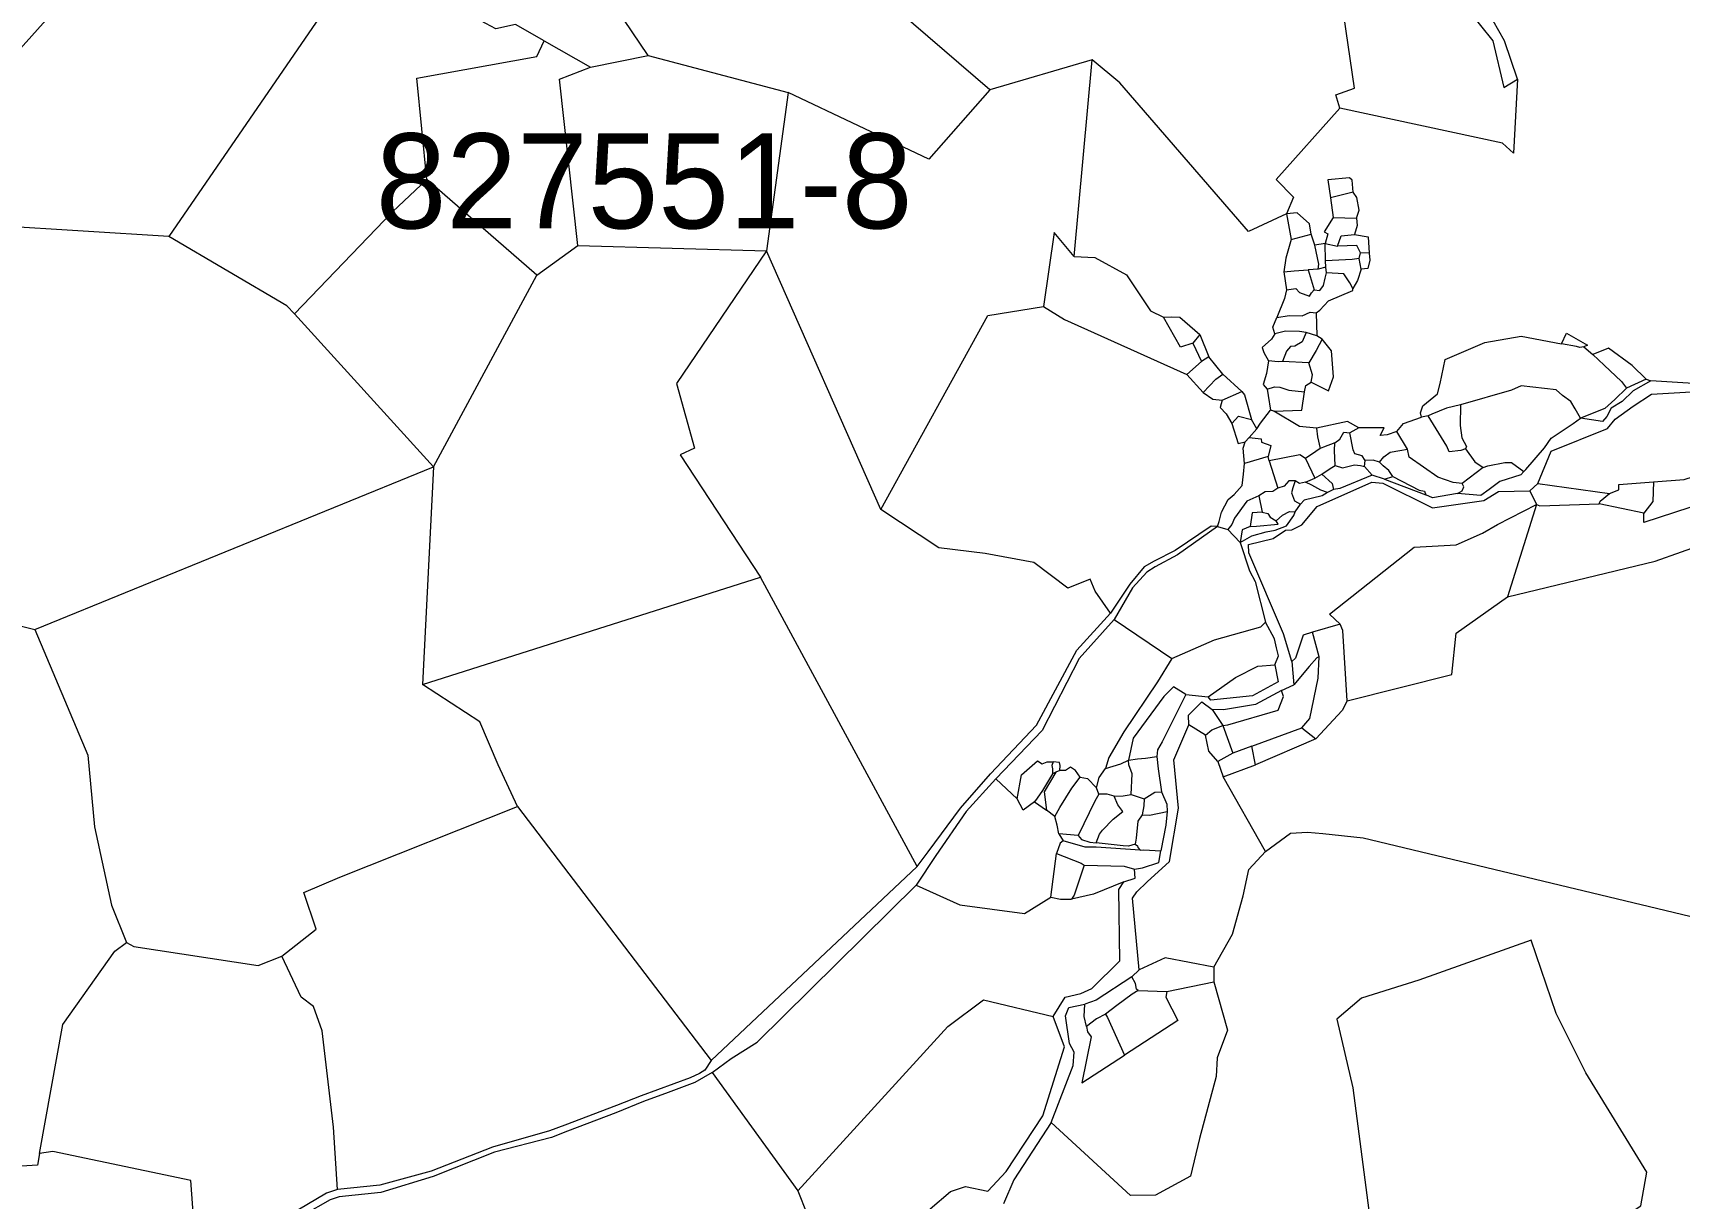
# Model space of a CAD drawing. Header units: metres. Extents: x 548568 to 557107, y 1817749 to 1829427.
# Drawn here: x 552243 to 552936, y 1824072 to 1824562 of the extents above; entities that cross this region are included whole.
import ezdxf
from ezdxf.enums import TextEntityAlignment as Align

# ---------------------------------------------------------------- set-up
doc = ezdxf.new("R2010")
doc.units = ezdxf.units.M
doc.header["$LTSCALE"] = 28
for name, color, linetype, lineweight in [('10', 7, 'Continuous', 13), ('23', 7, 'Continuous', 13), ('32', 7, 'Continuous', 13)]:
    doc.layers.add(name, color=color, linetype=linetype, lineweight=lineweight)
doc.layers.add('55', color=7, linetype='Continuous')

msp = doc.modelspace()

# ---------------------------------------------------------------- linework, layer by layer
at = {"layer": '10'}
for p, q in [((552645.64, 1824538.27), (552594.65, 1824582.22)), ((552457.95, 1824559.02), (552477.47, 1824547.92)), ((552501.76, 1824552.77), (552560.72, 1824537.18)), ((552560.72, 1824537.18), (552551.54, 1824470.58)), ((552861.49, 1824515.87), (552793.01, 1824530.65)), ((552454.75, 1824460.24), (552408.52, 1824500.58)), ((552798.64, 1824495.32), (552789.06, 1824492.86)), ((552789.06, 1824492.86), (552790.23, 1824484.54)), ((552770.55, 1824486.2), (552772.49, 1824475.28)), ((552790.23, 1824484.54), (552800.03, 1824484.26)), ((552299.75, 1824476.6), (552224.05, 1824481.28)), ((552772.49, 1824475.28), (552780.86, 1824477.63)), ((552782.53, 1824472.87), (552780.86, 1824477.63)), ((552472.08, 1824472.75), (552551.54, 1824470.58)), ((552599.7, 1824361.65), (552551.54, 1824470.58)), ((552786.8, 1824473.64), (552782.53, 1824472.87)), ((552786.8, 1824473.64), (552791.97, 1824472.56)), ((552787.02, 1824466.36), (552786.8, 1824473.64)), ((552801.08, 1824467.39), (552801.7, 1824469.69)), ((552805.38, 1824469.6), (552801.7, 1824469.69)), ((552769.4, 1824461.75), (552770.5, 1824454.13)), ((552787.16, 1824463.62), (552783.86, 1824462.8)), ((552801.98, 1824462.88), (552801.08, 1824467.39)), ((552411.35, 1824379.67), (552352.74, 1824444.06)), ((552783.09, 1824444.46), (552783.3, 1824434.73)), ((552733.98, 1824435.39), (552731.05, 1824431.69)), ((552733.98, 1824435.39), (552737.77, 1824425.95)), ((552783.3, 1824434.73), (552778.79, 1824436.15)), ((552785.57, 1824433.35), (552783.3, 1824434.73)), ((552731.05, 1824431.69), (552734.67, 1824423.98)), ((552895.78, 1824430.18), (552899.56, 1824426.93)), ((552734.67, 1824423.98), (552728.61, 1824418.49)), ((552737.77, 1824425.95), (552734.67, 1824423.98)), ((552743.71, 1824418.65), (552737.77, 1824425.95)), ((552779.9, 1824423.42), (552768.79, 1824424.01)), ((552728.61, 1824418.49), (552735.41, 1824410.89)), ((552751.78, 1824411.35), (552743.71, 1824418.65)), ((552922.05, 1824416.48), (552913.67, 1824412.7)), ((552922.05, 1824416.48), (552924, 1824415.76)), ((552743.5, 1824407.75), (552751.78, 1824411.35)), ((552758.1, 1824395.61), (552755.74, 1824399.49)), ((552765.23, 1824403.02), (552763.83, 1824403.52)), ((552800.95, 1824396.06), (552797.21, 1824393.9)), ((552821.48, 1824387.06), (552817.04, 1824394.55)), ((552243.34, 1824311.14), (552411.35, 1824379.67)), ((552411.35, 1824379.67), (552406.67, 1824287.91)), ((552763.2, 1824382.11), (552766.93, 1824370.61)), ((552778.51, 1824383.17), (552782.44, 1824374.85)), ((552811.8, 1824374.47), (552815.27, 1824375.57)), ((552876.39, 1824372.63), (552906.54, 1824368.44)), ((552758.85, 1824367.39), (552760.32, 1824360.59)), ((552873, 1824369.53), (552875.77, 1824363.77)), ((552875.77, 1824363.77), (552863.67, 1824324.81)), ((552920.97, 1824360.13), (552902.22, 1824364.09)), ((552741.5, 1824354.47), (552745.87, 1824353.22)), ((552745.87, 1824353.22), (552751.02, 1824347.79)), ((552406.67, 1824287.91), (552548.99, 1824333.16)), ((552615.02, 1824211.35), (552548.99, 1824333.16)), ((552170.83, 1824329.14), (552243.34, 1824311.14)), ((552697.89, 1824315.28), (552722.23, 1824298.89)), ((552793.1, 1824313.4), (552781.43, 1824310)), ((552739.29, 1824277.45), (552743.72, 1824270.74)), ((552736.45, 1824266.65), (552729.46, 1824271.04)), ((552743.72, 1824270.74), (552747.91, 1824259.11)), ((552755.87, 1824262.05), (552776.93, 1824269.7)), ((552776.93, 1824269.7), (552782.85, 1824265.16)), ((552755.87, 1824262.05), (552747.91, 1824259.11)), ((552757.51, 1824254.08), (552755.87, 1824262.05)), ((552782.85, 1824265.16), (552757.51, 1824254.08)), ((552747.91, 1824259.11), (552741.57, 1824255.61)), ((552657.08, 1824239.88), (552648.18, 1824248.31)), ((552673.4, 1824251.07), (552672.01, 1824250.41)), ((552675.04, 1824251.73), (552673.4, 1824251.07)), ((552761.64, 1824217.6), (552743.92, 1824249.07)), ((552691.52, 1824241.82), (552690.49, 1824244.48)), ((552446.64, 1824236.61), (552528.22, 1824129.65)), ((552664.37, 1824238.5), (552669.45, 1824235.01)), ((552674.65, 1824225.13), (552676.41, 1824222.19)), ((552682.8, 1824224.4), (552674.65, 1824225.13)), ((552802.87, 1824223.38), (552989.39, 1824178.69)), ((552671.22, 1824198.44), (552673.74, 1824216.8)), ((552739.95, 1824168.91), (552739.99, 1824162.84)), ((552708.1, 1824159.1), (552720.12, 1824158.76)), ((552720.12, 1824158.76), (552739.99, 1824162.84)), ((552739.99, 1824162.84), (552745.7, 1824142.4)), ((552791.74, 1824147.01), (552798.45, 1824118.2)), ((552528.66, 1824124.67), (552564.73, 1824074.75)), ((552798.45, 1824118.2), (552806.53, 1824056.89))]:
    msp.add_line(p, q, dxfattribs=at)
for points in [[(552793.01, 1824530.65), (552791.36, 1824536.3), (552799.14, 1824538.99), (552791.97, 1824588.23), (552811.92, 1824618.69), (552805.6, 1824631.61), (552793.12, 1824651.77)], [(552853.59, 1824591.61), (552840.6, 1824624.96), (552842.32, 1824635.05), (552838.22, 1824635.14), (552834.12, 1824625.84), (552847.03, 1824571.87), (552857.38, 1824558.98), (552862.12, 1824539.31), (552867.89, 1824542.77)], [(552501.76, 1824552.77), (552474.76, 1824592.86), (552477.07, 1824598.07), (552476.08, 1824621.31), (552482.51, 1824626.46)], [(552274.32, 1824615.44), (552279.87, 1824608.18), (552278.9, 1824605.1), (552274.74, 1824589.93), (552256.65, 1824577.34), (552236.02, 1824554.35), (552229.99, 1824534.71), (552208.92, 1824514.36), (552223.65, 1824492.76), (552222.72, 1824485.42)], [(552457.95, 1824559.02), (552445.88, 1824565.84), (552437.58, 1824564.06), (552422.82, 1824571.95), (552377.35, 1824589.49), (552299.75, 1824476.6)], [(552867.89, 1824542.77), (552862.39, 1824559.01), (552852.76, 1824575.81), (552853.59, 1824591.61)], [(552408.52, 1824500.58), (552404.21, 1824543.32), (552454.77, 1824552.31), (552457.95, 1824559.02)], [(552472.08, 1824472.75), (552464.33, 1824542.87), (552477.47, 1824547.92), (552501.76, 1824552.77)], [(552681.09, 1824468.14), (552688.69, 1824550.99), (552645.64, 1824538.27)], [(552770.55, 1824486.2), (552754.58, 1824478.65), (552700.35, 1824541.23), (552688.69, 1824550.99)], [(552645.64, 1824538.27), (552619.93, 1824509.1), (552560.72, 1824537.18)], [(552867.89, 1824542.77), (552866.12, 1824511.61), (552861.49, 1824515.87)], [(552793.01, 1824530.65), (552766.15, 1824500.59), (552773.52, 1824493.15), (552770.55, 1824486.2)], [(552408.52, 1824500.58), (552394.02, 1824486.97), (552352.74, 1824444.06)], [(552798.64, 1824495.32), (552798.18, 1824500.26), (552797.05, 1824501.25), (552787.93, 1824500.46), (552789.06, 1824492.86)], [(552800.03, 1824484.26), (552801.09, 1824487.63), (552800.14, 1824493.03), (552798.64, 1824495.32)], [(552780.86, 1824477.63), (552780.26, 1824481.91), (552775.01, 1824486.53), (552770.55, 1824486.2)], [(552790.23, 1824484.54), (552786.35, 1824478.52), (552788.01, 1824477.76), (552786.8, 1824473.64)], [(552800.03, 1824484.26), (552800.33, 1824481.27), (552799.11, 1824477.47)], [(552352.74, 1824444.06), (552349.53, 1824447.46), (552299.75, 1824476.6)], [(552681.09, 1824468.14), (552672.62, 1824478.27), (552668.24, 1824447.15)], [(552772.49, 1824475.28), (552770.24, 1824467.46), (552769.4, 1824461.75)], [(552791.97, 1824472.56), (552793.6, 1824476.84), (552799.11, 1824477.47)], [(552799.11, 1824477.47), (552804.9, 1824476.4), (552805.38, 1824469.6)], [(552411.35, 1824379.67), (552454.75, 1824460.24), (552472.08, 1824472.75)], [(552551.54, 1824470.58), (552513.57, 1824414.63), (552521.21, 1824387.49), (552515.13, 1824384.71), (552548.99, 1824333.16)], [(552783.86, 1824462.8), (552784.12, 1824464.93), (552782.53, 1824472.87)], [(552801.7, 1824469.69), (552800.1, 1824472.74), (552791.97, 1824472.56)], [(552805.38, 1824469.6), (552805.68, 1824466.6), (552804.78, 1824463.12), (552801.98, 1824462.88)], [(552681.09, 1824468.14), (552689.78, 1824467.74), (552703.22, 1824460.4), (552713.26, 1824445.31), (552718.74, 1824442.63)], [(552769.4, 1824461.75), (552773.83, 1824462.18), (552779.64, 1824462.58)], [(552783.86, 1824462.8), (552779.64, 1824462.58), (552782.17, 1824454.18)], [(552782.17, 1824454.18), (552784.54, 1824453.83), (552786.05, 1824455.92), (552786.88, 1824459.02), (552787.37, 1824461.32)], [(552801.08, 1824467.39), (552798.22, 1824466.92), (552787.02, 1824466.36)], [(552787.37, 1824461.32), (552787.16, 1824463.62), (552787.02, 1824466.36)], [(552798.54, 1824454.71), (552797.15, 1824457.15), (552794.64, 1824460.88), (552787.37, 1824461.32)], [(552801.98, 1824462.88), (552800.47, 1824458.04), (552798.54, 1824454.71)], [(552770.5, 1824454.13), (552774.47, 1824454.73), (552776.07, 1824453.03), (552780.28, 1824451.47), (552781.06, 1824452.83), (552782.17, 1824454.18)], [(552783.09, 1824444.46), (552784.55, 1824445.56), (552788.17, 1824449.53), (552798.46, 1824453.92), (552798.54, 1824454.71)], [(552770.5, 1824454.13), (552769.69, 1824450.48), (552766.47, 1824442.5)], [(552599.7, 1824361.65), (552644.69, 1824443.38), (552668.24, 1824447.15)], [(552668.24, 1824447.15), (552677, 1824441.69), (552728.61, 1824418.49)], [(552718.74, 1824442.63), (552722.02, 1824442.72), (552725.63, 1824442.65), (552733.98, 1824435.39)], [(552731.05, 1824431.69), (552725.85, 1824429.94), (552718.74, 1824442.63)], [(552765.65, 1824435.65), (552764.73, 1824438.43), (552766.47, 1824442.5)], [(552766.47, 1824442.5), (552771.66, 1824443.34), (552777.11, 1824443.2), (552780.53, 1824444.72), (552783.09, 1824444.46)], [(552765.65, 1824435.65), (552764.16, 1824433.41), (552760.25, 1824429.89), (552760.98, 1824427.69), (552762.94, 1824424.29)], [(552778.79, 1824436.15), (552776.04, 1824436.61), (552770.1, 1824436.69), (552765.65, 1824435.65)], [(552778.79, 1824436.15), (552777.2, 1824432.31), (552774.03, 1824430.43), (552772.18, 1824430.24), (552770.59, 1824428.38), (552768.79, 1824424.01)], [(552827.34, 1824400.46), (552827.04, 1824402.29), (552828, 1824405.3), (552834.11, 1824410.4), (552835.31, 1824414.72), (552837.31, 1824424.79), (552854.09, 1824431.99), (552869.4, 1824434.65), (552886.29, 1824431.45)], [(552886.29, 1824431.45), (552888.49, 1824435.82), (552897.33, 1824430.84), (552895.78, 1824430.18)], [(552785.57, 1824433.35), (552783.05, 1824428.56), (552779.9, 1824423.42)], [(552780.92, 1824415.22), (552788.17, 1824411.65), (552790.35, 1824417.52), (552789.42, 1824428.43), (552785.57, 1824433.35)], [(552895.78, 1824430.18), (552894.05, 1824429.88), (552892.71, 1824430.31), (552886.29, 1824431.45)], [(552922.05, 1824416.48), (552916.13, 1824422.25), (552906.2, 1824429.56), (552899.56, 1824426.93)], [(552899.56, 1824426.93), (552904.32, 1824422.36), (552911.61, 1824415.58), (552913.67, 1824412.7)], [(552762.94, 1824424.29), (552762.11, 1824418.93), (552760.66, 1824414.34), (552762.4, 1824412.29)], [(552768.79, 1824424.01), (552767.02, 1824423.85), (552762.94, 1824424.29)], [(552780.92, 1824415.22), (552781.46, 1824418.39), (552779.9, 1824423.42)], [(552735.41, 1824410.89), (552740.8, 1824416.51), (552743.71, 1824418.65)], [(552762.4, 1824412.29), (552765.5, 1824413.31), (552767.67, 1824413.17), (552771.49, 1824411.84), (552778.1, 1824411.2)], [(552778.1, 1824411.2), (552778.71, 1824413.92), (552780.92, 1824415.22)], [(552894.29, 1824400.05), (552892.1, 1824403.98), (552890.22, 1824407.09), (552886.83, 1824409.6), (552884.05, 1824412.02), (552869.4, 1824413.74), (552865.24, 1824411.87), (552843.86, 1824405.76)], [(552735.41, 1824410.89), (552739.49, 1824408.07), (552743.5, 1824407.75)], [(552743.5, 1824407.75), (552742.62, 1824404.55), (552745.1, 1824401.86), (552747.56, 1824397.81)], [(552751.78, 1824411.35), (552752.85, 1824409.91), (552755.74, 1824399.49)], [(552762.4, 1824412.29), (552762.8, 1824409.59), (552763.83, 1824403.52)], [(552765.23, 1824403.02), (552777.06, 1824403.43), (552778.1, 1824411.2)], [(552913.67, 1824412.7), (552908.87, 1824407.99), (552904.58, 1824404.17), (552894.29, 1824400.05)], [(552747.56, 1824397.81), (552750.34, 1824400.94), (552755.74, 1824399.49)], [(552758.1, 1824395.61), (552759.64, 1824397.98), (552763.83, 1824403.52)], [(552783.24, 1824395.86), (552776.03, 1824396.63), (552765.23, 1824403.02)], [(552817.04, 1824394.55), (552819.86, 1824397.81), (552827.34, 1824400.46)], [(552843.86, 1824405.76), (552837.96, 1824404.25), (552831.7, 1824401.83), (552830.22, 1824401.08), (552827.34, 1824400.46)], [(552845.87, 1824387.17), (552843.93, 1824386.51), (552839.07, 1824385.91), (552838.02, 1824388.29), (552830.22, 1824401.08)], [(552843.86, 1824405.76), (552843.65, 1824396.98), (552844.37, 1824391.89), (552846.36, 1824388.13), (552845.87, 1824387.17)], [(552747.56, 1824397.81), (552750.24, 1824389.46), (552753.11, 1824390.11)], [(552753.11, 1824390.11), (552754.87, 1824392.03), (552758.1, 1824395.61)], [(552754.87, 1824392.03), (552759.89, 1824391.36), (552759.98, 1824389.96), (552763.88, 1824388.55), (552762.76, 1824383.99)], [(552800.95, 1824396.06), (552796.28, 1824398.63), (552783.24, 1824395.86)], [(552783.24, 1824395.86), (552783.61, 1824392.24), (552784.76, 1824387.34)], [(552790.96, 1824389.74), (552793.04, 1824391.25), (552794.72, 1824394.14), (552797.21, 1824393.9)], [(552803.63, 1824382.21), (552802.43, 1824384.19), (552799.3, 1824385.03), (552798.63, 1824386.73), (552797.21, 1824393.9)], [(552817.04, 1824394.55), (552812.94, 1824393.09), (552810.04, 1824392.83), (552811.62, 1824396.01), (552800.95, 1824396.06)], [(552752.85, 1824381.01), (552752.32, 1824387.54), (552753.11, 1824390.11)], [(552784.76, 1824387.34), (552782.87, 1824386.02), (552778.51, 1824383.17)], [(552790.96, 1824389.74), (552786.07, 1824387.95), (552784.76, 1824387.34)], [(552791.02, 1824380.12), (552790.78, 1824386.51), (552790.96, 1824389.74)], [(552809.73, 1824381.56), (552811.51, 1824383.89), (552814.22, 1824385.72), (552818.33, 1824386.42), (552821.48, 1824387.06)], [(552844.54, 1824372.6), (552840.73, 1824373.03), (552834.27, 1824375.27), (552822.26, 1824383.62), (552821.48, 1824387.06)], [(552845.87, 1824387.17), (552849.79, 1824381.71), (552853.43, 1824379.39), (552844.54, 1824372.6)], [(552863.67, 1824324.81), (552925.77, 1824339.85), (552970.13, 1824355.56), (552998.92, 1824385.02)], [(552741.5, 1824354.47), (552742.22, 1824356.54), (552743.14, 1824360.54), (552745.92, 1824365.9), (552748.49, 1824367.97), (552751.93, 1824371.77), (552752.42, 1824376.52), (552752.85, 1824381.01)], [(552763.2, 1824382.11), (552762.76, 1824383.99), (552752.85, 1824381.01)], [(552778.51, 1824383.17), (552776.19, 1824384.64), (552763.2, 1824382.11)], [(552785.48, 1824376.54), (552788.95, 1824378.89), (552791.02, 1824380.12)], [(552791.02, 1824380.12), (552794.1, 1824379.23), (552799.17, 1824380.5), (552801.66, 1824380.19), (552803.42, 1824379.7)], [(552806.57, 1824376.06), (552803.42, 1824379.7), (552803.63, 1824382.21)], [(552809.73, 1824381.56), (552807.05, 1824382.44), (552803.63, 1824382.21)], [(552815.27, 1824375.57), (552813.64, 1824378.03), (552811.29, 1824380.1), (552809.73, 1824381.56)], [(552853.43, 1824379.39), (552855.36, 1824380.08), (552862.44, 1824381.48), (552865.27, 1824381.46), (552870.43, 1824377.58)], [(552925.16, 1824373.36), (552938, 1824374.24), (552945.51, 1824376.64), (552953.39, 1824380.97), (552962.07, 1824383.47), (552959.36, 1824368.66), (552921.06, 1824356.11), (552920.97, 1824360.13)], [(552774.14, 1824373.7), (552771.47, 1824373.69), (552769.59, 1824371.54), (552766.93, 1824370.61)], [(552774.14, 1824373.7), (552773.27, 1824370.83), (552772.63, 1824368.65), (552773.93, 1824365.3), (552776.42, 1824363.83)], [(552778.56, 1824373.12), (552776.07, 1824372.56), (552774.14, 1824373.7)], [(552778.56, 1824373.12), (552782.44, 1824374.85), (552785.48, 1824376.54)], [(552787.82, 1824368.83), (552784.98, 1824369.79), (552781.26, 1824371.91), (552778.56, 1824373.12)], [(552785.48, 1824376.54), (552789.71, 1824372.65), (552790.33, 1824370.03)], [(552815.27, 1824375.57), (552826.38, 1824369.84), (552828.63, 1824369.37), (552829.26, 1824367.78)], [(552842.6, 1824368.38), (552844.53, 1824369.57), (552845.26, 1824371.16), (552844.54, 1824372.6)], [(552906.54, 1824368.44), (552910.52, 1824369.99), (552910.46, 1824372.2), (552925.16, 1824373.36)], [(552925.16, 1824373.36), (552924.78, 1824364.96), (552920.97, 1824360.13)], [(552758.85, 1824367.39), (552753.83, 1824365.11), (552748.68, 1824357.95), (552747.46, 1824355.33), (552745.87, 1824353.22)], [(552766.93, 1824370.61), (552764.85, 1824369.18), (552761.51, 1824369.1), (552758.85, 1824367.39)], [(552902.22, 1824364.09), (552902.62, 1824365.15), (552906.54, 1824368.44)], [(552696.36, 1824317.94), (552689.92, 1824327.23), (552687.86, 1824332.3), (552678.41, 1824328.48), (552664.07, 1824339.39), (552643.57, 1824343.11), (552624.05, 1824345.46), (552599.7, 1824361.65)], [(552760.32, 1824360.59), (552756.03, 1824360.19), (552755.25, 1824354.42)], [(552760.32, 1824360.59), (552762.68, 1824359.95), (552763.61, 1824358.44), (552766.17, 1824356.87)], [(552766.17, 1824356.87), (552768.9, 1824359.33), (552771.76, 1824360.76), (552774.16, 1824360.62)], [(552793.1, 1824313.4), (552788.67, 1824317.52), (552824.36, 1824345.85), (552842.01, 1824346.84), (552853.11, 1824351.65), (552859.4, 1824355.34), (552875.77, 1824363.77)], [(552875.77, 1824363.77), (552877.17, 1824363.26), (552902.22, 1824364.09)], [(552755.25, 1824354.42), (552751.83, 1824353.14), (552751.02, 1824347.79)], [(552755.25, 1824354.42), (552757.86, 1824354.59), (552767.03, 1824355.41), (552766.17, 1824356.87)], [(552796.06, 1824281.07), (552840.11, 1824292.19), (552841.96, 1824309.62), (552863.67, 1824324.81)], [(552243.34, 1824311.14), (552265.74, 1824258.19), (552268.57, 1824228.03), (552275.65, 1824194.99), (552281.95, 1824179.38)], [(552722.23, 1824298.89), (552740.21, 1824306.84), (552759.66, 1824312.22), (552761.63, 1824314.26)], [(552781.43, 1824310), (552777.58, 1824308.74), (552774.3, 1824299.01), (552772.78, 1824297.65)], [(552776.93, 1824269.7), (552780.35, 1824273.72), (552783.94, 1824290.69), (552784.27, 1824299.66), (552781.43, 1824310)], [(552796.06, 1824281.07), (552794.23, 1824310.68), (552793.1, 1824313.4)], [(552722.23, 1824298.89), (552716.21, 1824289.15), (552702.01, 1824268.02), (552695.71, 1824257.25), (552694.35, 1824252.62)], [(552737.54, 1824282.83), (552749.09, 1824290.86), (552758.49, 1824295.72), (552765.59, 1824296.3)], [(552784.27, 1824299.66), (552783.34, 1824299.2), (552780.12, 1824295.57), (552773.57, 1824287.81)], [(552446.64, 1824236.61), (552438.55, 1824254.18), (552430.77, 1824272.31), (552406.67, 1824287.91)], [(552728.1, 1824283.77), (552722.98, 1824287), (552718.82, 1824282.93), (552705.97, 1824265.35), (552703.94, 1824256.12)], [(552743.72, 1824270.74), (552745.79, 1824271.01), (552766.98, 1824277.1), (552769.31, 1824282.96), (552768.5, 1824285.4)], [(552796.06, 1824281.07), (552793.92, 1824277.09), (552782.85, 1824265.16)], [(552736.45, 1824266.65), (552739.12, 1824268.86), (552743.72, 1824270.74)], [(552741.57, 1824255.61), (552737.86, 1824259.83), (552736.45, 1824266.65)], [(552657.08, 1824239.88), (552658.86, 1824249.94), (552665.69, 1824255.85), (552667.6, 1824254.62), (552669.67, 1824255.35), (552672.29, 1824255.43)], [(552672.29, 1824255.43), (552671.72, 1824253.81), (552672.02, 1824252.42), (552672.01, 1824250.41)], [(552675.04, 1824251.73), (552675.18, 1824253.82), (552674.88, 1824255.15), (552672.29, 1824255.43)], [(552694.35, 1824252.62), (552700.77, 1824254.59), (552703.94, 1824256.12)], [(552703.94, 1824256.12), (552707.81, 1824256.73), (552711.2, 1824256.89), (552715.91, 1824257.59)], [(552705.09, 1824241.6), (552705.55, 1824250.36), (552704.14, 1824254.15), (552703.94, 1824256.12)], [(552741.57, 1824255.61), (552743.92, 1824249.07), (552757.51, 1824254.08)], [(552672.01, 1824250.41), (552667.74, 1824243.31), (552665.58, 1824240.05), (552664.37, 1824238.5)], [(552673.4, 1824251.07), (552668.45, 1824242.83), (552669.45, 1824235.01)], [(552672.98, 1824232.34), (552675.14, 1824236.16), (552680.17, 1824244.34), (552683.6, 1824248.89)], [(552683.6, 1824248.89), (552681.73, 1824251.8), (552679.6, 1824253.14), (552677.44, 1824251.82), (552675.04, 1824251.73)], [(552683.6, 1824248.89), (552686.67, 1824248.44), (552690.49, 1824244.48)], [(552690.49, 1824244.48), (552691.64, 1824248.77), (552694.35, 1824252.62)], [(552664.37, 1824238.5), (552659.61, 1824235.06), (552657.08, 1824239.88)], [(552691.52, 1824241.82), (552689.76, 1824238.84), (552682.8, 1824224.4)], [(552690.43, 1824221.26), (552691.72, 1824224.95), (552693.11, 1824226.6), (552697.58, 1824231.26), (552701.54, 1824234.48), (552699.51, 1824237.26), (552697.89, 1824240.91)], [(552697.89, 1824240.91), (552695.05, 1824241.85), (552691.52, 1824241.82)], [(552697.89, 1824240.91), (552701.79, 1824241.05), (552705.09, 1824241.6)], [(552705.09, 1824241.6), (552708.44, 1824240.58), (552710.54, 1824239.89)], [(552710.54, 1824239.89), (552710.42, 1824236.85), (552709.8, 1824233.04)], [(552710.54, 1824239.89), (552715.1, 1824242.63), (552717.88, 1824242.74)], [(552347.38, 1824173.59), (552361.83, 1824185.02), (552356.71, 1824200.39), (552371.88, 1824206.81), (552446.64, 1824236.61)], [(552674.65, 1824225.13), (552673.98, 1824228.81), (552672.98, 1824232.34), (552669.45, 1824235.01)], [(552709.8, 1824233.04), (552707.94, 1824230.48), (552707.24, 1824223.22), (552706.8, 1824220.77)], [(552709.8, 1824233.04), (552712.87, 1824232.89), (552720.21, 1824234.46)], [(552761.64, 1824217.6), (552772.25, 1824225.33), (552779.44, 1824225.82), (552785.78, 1824225.23), (552802.87, 1824223.38)], [(552676.41, 1824222.19), (552675.18, 1824221.1), (552673.74, 1824216.8)], [(552708.86, 1824218.2), (552690.36, 1824219.52), (552685.7, 1824219.54), (552676.41, 1824222.19)], [(552682.8, 1824224.4), (552684.18, 1824222.76), (552687.75, 1824221.56), (552690.43, 1824221.26)], [(552706.8, 1824220.77), (552704.04, 1824219.97), (552701.78, 1824220.08), (552690.43, 1824221.26)], [(552706.8, 1824220.77), (552707.72, 1824220.06), (552707.99, 1824219.32), (552708.86, 1824218.2)], [(552673.74, 1824216.8), (552684.06, 1824212.78), (552685.33, 1824211.93)], [(552685.33, 1824211.93), (552681.14, 1824199.31), (552679.96, 1824197.54)], [(552685.33, 1824211.93), (552702.22, 1824211.53), (552706.51, 1824210.22)], [(552708.86, 1824218.2), (552710.46, 1824218.34), (552717.64, 1824217.93)], [(552739.95, 1824168.91), (552747.74, 1824182.87), (552752.29, 1824198.92), (552754.74, 1824210.07), (552761.64, 1824217.6)], [(552702.07, 1824204.84), (552689.22, 1824199.69), (552679.96, 1824197.54)], [(552614.57, 1824203.55), (552632.95, 1824195.2), (552660.21, 1824191.52), (552671.22, 1824198.44)], [(552671.22, 1824198.44), (552675.35, 1824197.57), (552679.96, 1824197.54)], [(552245.38, 1824090.53), (552255.23, 1824144.88), (552277.02, 1824175.7), (552281.95, 1824179.38)], [(552281.95, 1824179.38), (552285.06, 1824177.64), (552337.47, 1824169.65), (552347.38, 1824173.59)], [(552807.81, 1824038.05), (552838.31, 1824035.19), (552862.03, 1824037.66), (552870.46, 1824042), (552876.29, 1824046.59), (552880.45, 1824045.63), (552896.83, 1824055.43), (552897.78, 1824054.07), (552919.8, 1824068.48), (552922.27, 1824082.65), (552896.61, 1824124.53), (552884.06, 1824149.49), (552873.53, 1824180.31), (552826.25, 1824163.55), (552802.19, 1824155.88), (552791.74, 1824147.01)], [(552370.9, 1824075.37), (552369.14, 1824101.64), (552364.44, 1824142.22), (552360.76, 1824152.38), (552355.54, 1824156.39), (552347.38, 1824173.59)], [(552739.95, 1824168.91), (552719.44, 1824172.93), (552708.55, 1824167.88)], [(552708.1, 1824159.1), (552707.41, 1824159.69), (552707.01, 1824162.03), (552705.41, 1824164.94)], [(552708.1, 1824159.1), (552705.49, 1824157.59), (552699.02, 1824152.76), (552694.27, 1824149.17)], [(552720.12, 1824158.76), (552719.66, 1824156.35), (552724.74, 1824146.55), (552702.25, 1824131.89)], [(552564.73, 1824074.75), (552627.97, 1824143.94), (552642.89, 1824155.21), (552672.21, 1824148.16)], [(552686.35, 1824144), (552685.34, 1824148.23), (552685.63, 1824153.38)], [(552745.7, 1824142.4), (552741.38, 1824130.85), (552740.9, 1824122.98), (552733.9, 1824096.75), (552730.15, 1824081.01), (552715.4, 1824072.95), (552704.85, 1824072.86), (552671.38, 1824103.55)], [(552686.35, 1824144), (552686.79, 1824141.79), (552688.22, 1824139.64), (552684.36, 1824120.22), (552702.25, 1824131.89)], [(552694.27, 1824149.17), (552690.5, 1824147.23), (552686.35, 1824144)], [(552694.27, 1824149.17), (552695.14, 1824147.77), (552702.25, 1824131.89)], [(552245.38, 1824090.53), (552244.57, 1824085.56), (552175.07, 1824081.18)], [(552312.18, 1824036.93), (552309.1, 1824079.13), (552250.95, 1824091.3), (552245.38, 1824090.53)], [(552564.73, 1824074.75), (552572.27, 1824055.73), (552584.52, 1824046.98), (552603.9, 1824045.21)]]:
    msp.add_lwpolyline(points, dxfattribs=at)
at = {"layer": '23'}
msp.add_line((552528.22, 1824129.65), (552615.02, 1824211.35), dxfattribs=at)
for points in [[(552741.5, 1824354.47), (552738.78, 1824354.69), (552723.62, 1824344.36), (552714.84, 1824339.87), (552710.58, 1824337.45), (552704.52, 1824330.23), (552696.36, 1824317.94)], [(552741.5, 1824354.47), (552724.59, 1824342.62), (552715.17, 1824337.54), (552711.72, 1824335.21), (552705.61, 1824328.69), (552697.89, 1824315.28)], [(552615.02, 1824211.35), (552619.67, 1824217.51), (552633.22, 1824235.94), (552645.83, 1824250.38), (552665.28, 1824270.86), (552682.17, 1824302.39), (552696.36, 1824317.94)], [(552697.89, 1824315.28), (552683.23, 1824298.89), (552667.66, 1824268.62), (552648.18, 1824248.31)], [(552648.18, 1824248.31), (552635.66, 1824234.44), (552622.8, 1824216.01), (552614.57, 1824203.55)], [(552528.66, 1824124.67), (552536.62, 1824130.52), (552547.56, 1824137.44), (552614.57, 1824203.55)], [(552528.22, 1824129.65), (552525.54, 1824125.56), (552523.28, 1824124.12), (552519.37, 1824122.32), (552498.7, 1824114.76), (552488.38, 1824110.77), (552466.63, 1824102.49), (552460.09, 1824100.02), (552436.19, 1824093.15), (552410.26, 1824083.04), (552388.71, 1824077.23), (552370.9, 1824075.37)], [(552528.66, 1824124.67), (552521.41, 1824120.44), (552510.12, 1824116.12), (552499.69, 1824112.34), (552488.05, 1824107.64), (552467.67, 1824099.87), (552460.96, 1824097.24), (552436.97, 1824091.02), (552411.1, 1824080.77), (552389.15, 1824074.12), (552371.57, 1824072.22), (552367.72, 1824070.96), (552356.42, 1824064.49), (552339.97, 1824051.94)], [(552370.9, 1824075.37), (552366.27, 1824073.85), (552354.08, 1824066.63), (552338.35, 1824053.75), (552332.96, 1824046.89), (552320.24, 1824041.11), (552312.18, 1824036.93)]]:
    msp.add_lwpolyline(points, dxfattribs=at)
at = {"layer": '32'}
for p, q in [((552953.29, 1824414.04), (552924, 1824415.76)), ((552811.8, 1824374.47), (552806.57, 1824376.06)), ((552811.8, 1824374.47), (552829.26, 1824367.78)), ((552876.39, 1824372.63), (552873, 1824369.53)), ((552790.33, 1824370.03), (552787.82, 1824368.83)), ((552774.16, 1824360.62), (552776.42, 1824363.83)), ((552772.78, 1824297.65), (552773.57, 1824287.81)), ((552728.1, 1824283.77), (552737.54, 1824282.83)), ((552768.5, 1824285.4), (552773.57, 1824287.81)), ((552729.46, 1824271.04), (552729.23, 1824275.07)), ((552705.41, 1824164.94), (552708.55, 1824167.88))]:
    msp.add_line(p, q, dxfattribs=at)
for points in [[(552924, 1824415.76), (552916.51, 1824411.55), (552911.95, 1824407.09), (552907.23, 1824404.27), (552905.41, 1824400.85), (552903.63, 1824398.63), (552894.29, 1824400.05)], [(552876.39, 1824372.63), (552881.98, 1824386.26), (552905.68, 1824395.75), (552908.93, 1824399.63), (552916.59, 1824405.22), (552924.28, 1824410.26), (552943.38, 1824411.36), (552955.8, 1824409.13), (552967.17, 1824402.33), (552985.49, 1824389.72), (552998.92, 1824385.02)], [(552870.43, 1824377.58), (552871.38, 1824378.55), (552879.24, 1824387.67), (552882.06, 1824391.7), (552891.29, 1824397.84), (552894.29, 1824400.05)], [(552772.78, 1824297.65), (552769.21, 1824309.27), (552754.65, 1824343.42), (552754.53, 1824346.95), (552764.98, 1824349.41), (552770.11, 1824352.88), (552772.82, 1824353.1), (552777.01, 1824355.19), (552783.46, 1824362.97), (552806.47, 1824373.18), (552811.09, 1824372.68), (552832.09, 1824362.39), (552853.61, 1824365.42), (552859.84, 1824369.21), (552873, 1824369.53)], [(552806.57, 1824376.06), (552793.03, 1824370.54), (552790.33, 1824370.03)], [(552870.43, 1824377.58), (552869.21, 1824376.27), (552860.38, 1824373.5), (552855.92, 1824370.11), (552852.37, 1824367.55), (552842.6, 1824368.38)], [(552787.82, 1824368.83), (552785.49, 1824367.36), (552778.03, 1824365.58), (552776.42, 1824363.83)], [(552842.6, 1824368.38), (552831.98, 1824366.52), (552829.26, 1824367.78)], [(552751.02, 1824347.79), (552755.89, 1824350.62), (552761.91, 1824352.3), (552765.79, 1824352.99), (552770.47, 1824354.78), (552773.69, 1824359.08), (552774.16, 1824360.62)], [(552751.02, 1824347.79), (552754.95, 1824335.77), (552757.3, 1824331.35), (552761.63, 1824314.26)], [(552765.59, 1824296.3), (552767.15, 1824300.04), (552766.35, 1824303.41), (552765.48, 1824307.19), (552761.63, 1824314.26)], [(552765.59, 1824296.3), (552767.02, 1824289.12), (552756.19, 1824283.13), (552738.72, 1824281.42), (552737.54, 1824282.83)], [(552728.1, 1824283.77), (552718.12, 1824263.83), (552716.25, 1824260.44), (552715.91, 1824257.59)], [(552768.5, 1824285.4), (552757.51, 1824279.52), (552744.03, 1824277.33), (552739.29, 1824277.45)], [(552729.23, 1824275.07), (552734.89, 1824280.6), (552739.29, 1824277.45)], [(552708.55, 1824167.88), (552705.71, 1824197.99), (552707.47, 1824200.62), (552711.86, 1824204.9), (552721.28, 1824213.44), (552725.07, 1824235.88), (552723.08, 1824256.25), (552729.46, 1824271.04)], [(552715.91, 1824257.59), (552716.51, 1824252.52), (552717.88, 1824242.74)], [(552717.88, 1824242.74), (552720.12, 1824237.52), (552720.21, 1824234.46)], [(552720.21, 1824234.46), (552719.67, 1824228.68), (552717.64, 1824217.93)], [(552706.51, 1824210.22), (552709.96, 1824210.79), (552716.72, 1824213.05), (552717.64, 1824217.93)], [(552672.21, 1824148.16), (552677.28, 1824156.37), (552683.93, 1824157.91), (552688.51, 1824159.93), (552700.28, 1824171.64), (552699.96, 1824201.71), (552702.07, 1824204.84)], [(552702.07, 1824204.84), (552706.8, 1824206.48), (552706.51, 1824210.22)], [(552705.41, 1824164.94), (552690.39, 1824155), (552685.63, 1824153.38)], [(552671.38, 1824103.55), (552680.68, 1824127.5), (552681.11, 1824133.19), (552679.08, 1824136.75), (552677.53, 1824148.51), (552678.86, 1824152.02), (552685.63, 1824153.38)], [(552603.9, 1824045.21), (552608.63, 1824053.14), (552615.96, 1824057.11), (552620.43, 1824067.26), (552628.98, 1824074.52), (552635.4, 1824076.62), (552644.8, 1824074.64), (552652.47, 1824082.88), (552667.92, 1824106.37), (552676.99, 1824135.36), (552672.21, 1824148.16)], [(552671.38, 1824103.55), (552655.74, 1824079.36), (552651.33, 1824069.25)]]:
    msp.add_lwpolyline(points, dxfattribs=at)

# ---------------------------------------------------------------- texts
at = {"layer": '55'}
msp.add_text('827551-8', height=40, dxfattribs=at).set_placement((552500, 1824480), align=Align.CENTER)

doc.saveas('drawing.dxf')
